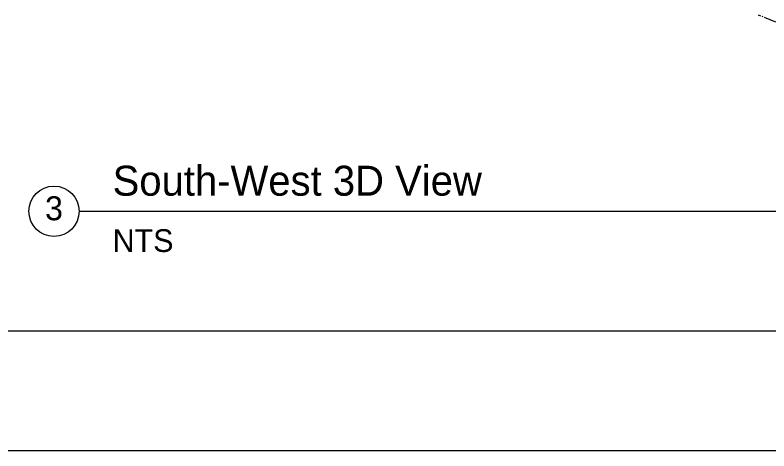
# Paper-space layout '01 Plan and 3D' of a CAD drawing. Header units: millimetres. Extents: x 5 to 415, y 7 to 290.
# Drawn here: x 195.8 to 258.8, y 7 to 43.4 of the extents above; entities that cross this region are included whole.
import ezdxf
from ezdxf.enums import TextEntityAlignment as Align

# ---------------------------------------------------------------- set-up
doc = ezdxf.new("R2010")
doc.units = ezdxf.units.MM
for name, color, linetype in [('GEOMETRY', 7, 'Continuous'), ('SHEET', 7, 'Continuous'), ('TEXT', 7, 'Continuous')]:
    doc.layers.add(name, color=color, linetype=linetype)

# ---------------------------------------------------------------- blocks, each defined once
blk = doc.blocks.new('SHEET_01')
at = {"layer": 'GEOMETRY', "lineweight": 13}
for p, q in [((258.14, 43.295), (257.952, 43.372)), ((258.328, 43.219), (258.265, 43.244)), ((259.394, 42.785), (258.453, 43.168))]:
    blk.add_line(p, q, dxfattribs=at)
at = {"layer": 'SHEET', "lineweight": 18}
for p, q in [((201.3, 27), (321, 27)), ((331, 17), (15, 17)), ((415, 7), (5, 7))]:
    blk.add_line(p, q, dxfattribs=at)
blk.add_circle((199.1, 27), 2.1, dxfattribs=at)
at = {"layer": 'TEXT'}
for s, height, p in [('South-West 3D View', 2.5, (204, 28.3)), ('NTS', 1.9, (204, 23.6))]:
    blk.add_text(s, height=height, dxfattribs=at).set_placement(p)
blk.add_text('3', height=2, dxfattribs=at).set_placement((199.1, 26.25), align=Align.CENTER)

psp = doc.layouts.new('01 Plan and 3D')

# ---------------------------------------------------------------- block references
psp.add_blockref('SHEET_01', (0, 0))

doc.saveas('drawing.dxf')
